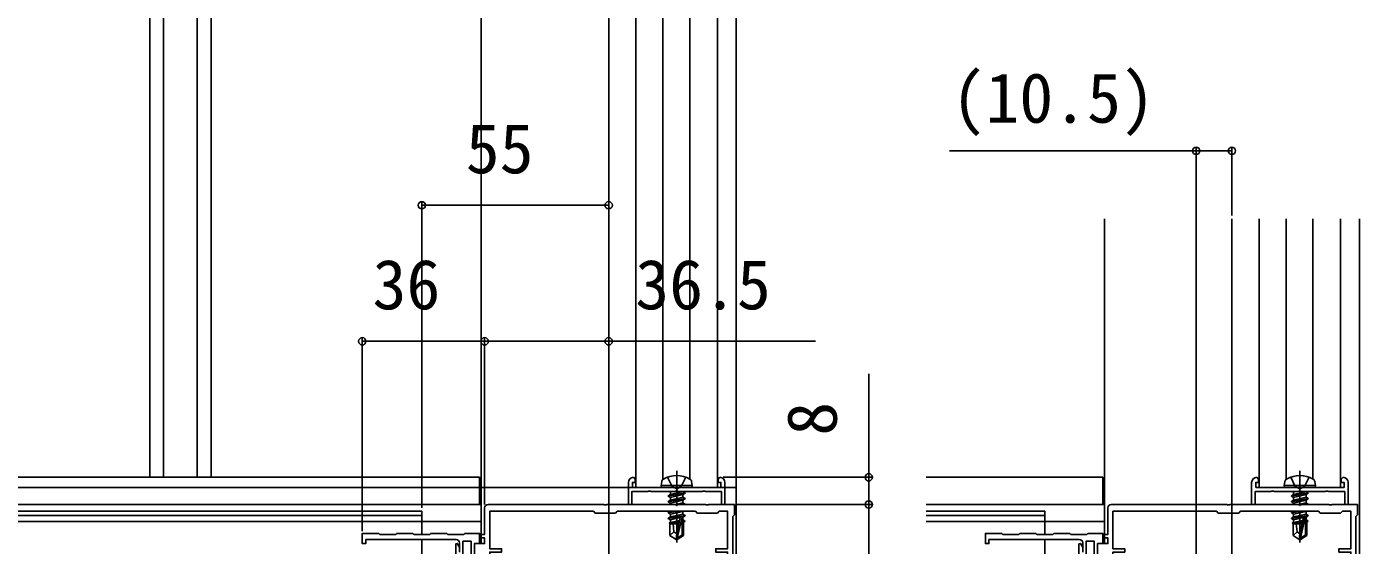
# Model space of a CAD drawing. Units: millimetres, scale not verified. Extents: x -875 to 875, y -1305 to 1298.
# Drawn here: x 267 to 659.1, y -723 to -570.4 of the extents above; entities that cross this region are included whole.
import ezdxf
from ezdxf.enums import TextEntityAlignment as Align

# ---------------------------------------------------------------- set-up
doc = ezdxf.new("R2010")
doc.units = ezdxf.units.MM
doc.header["$LTSCALE"] = 8
for name, color, linetype in [('0-2_YKK_11', 7, 'Continuous'), ('0-4_YKK_12', 2, 'Continuous'), ('0-5_YKK_13', 4, 'Continuous'), ('0-6_YKK_D', 6, 'Continuous')]:
    doc.layers.add(name, color=color, linetype=linetype)
doc.styles.add('ＭＳ ゴシック', font='')
doc.styles.get('ＭＳ ゴシック').set_extended_font_data('MS Gothic')

msp = doc.modelspace()

# ---------------------------------------------------------------- linework, layer by layer
at = {"layer": '0-2_YKK_11'}
for points in [[(472.411, -704.452), (472.411, -710.952), (471.411, -710.952), (471.411, -707.152), (466.731, -707.152), (466.471, -707.002), (465.951, -707.002), (465.691, -707.152), (458.731, -707.152), (458.471, -707.002), (458.211, -706.852), (457.951, -707.002), (457.691, -707.152), (450.731, -707.152), (450.471, -707.002), (449.951, -707.002), (449.691, -707.152), (445.011, -707.152), (445.011, -710.952), (444.011, -710.952), (444.011, -704.452)], [(445.211, -705.952), (458.211, -705.952), (471.211, -705.952), (471.211, -704.452), (470.411, -704.452), (470.411, -703.452), (470.911, -702.952)], [(445.511, -702.952), (446.011, -703.452), (446.011, -704.452), (445.211, -704.452), (445.211, -705.952)], [(655.77, -704.452), (655.77, -710.952), (654.77, -710.952), (654.77, -707.152), (650.09, -707.152), (649.83, -707.002), (649.31, -707.002), (649.05, -707.152), (642.09, -707.152), (641.83, -707.002), (641.57, -706.852), (641.31, -707.002), (641.05, -707.152), (634.09, -707.152), (633.83, -707.002), (633.31, -707.002), (633.05, -707.152), (628.37, -707.152), (628.37, -710.952), (627.37, -710.952), (627.37, -704.452)], [(628.57, -705.952), (641.57, -705.952), (654.57, -705.952), (654.57, -704.452), (653.77, -704.452), (653.77, -703.452), (654.27, -702.952)], [(628.87, -702.952), (629.37, -703.452), (629.37, -704.452), (628.57, -704.452), (628.57, -705.952)], [(398.711, -723.452), (398.711, -722.452), (401.711, -722.452), (401.711, -720.752), (400.711, -720.752), (400.711, -719.752), (401.711, -719.752), (401.711, -711.952)], [(402.711, -710.952), (436.753, -710.952), (436.937, -711.072), (437.486, -711.072), (437.67, -710.952), (457.753, -710.952), (457.937, -711.072), (458.486, -711.072), (458.67, -710.952), (466.753, -710.952), (466.937, -711.072), (467.486, -711.072), (467.67, -710.952), (475.211, -710.952), (475.211, -713.952), (474.711, -714.452)], [(582.07, -723.452), (582.07, -722.452), (585.07, -722.452), (585.07, -720.752), (584.07, -720.752), (584.07, -719.752), (585.07, -719.752), (585.07, -711.952)], [(586.07, -710.952), (620.112, -710.952), (620.295, -711.072), (620.845, -711.072), (621.028, -710.952), (641.112, -710.952), (641.295, -711.072), (641.845, -711.072), (642.028, -710.952), (650.112, -710.952), (650.295, -711.072), (650.845, -711.072), (651.028, -710.952), (658.57, -710.952), (658.57, -713.952), (658.07, -714.452)], [(474.711, -714.452), (474.711, -855.952), (469.711, -855.952), (469.711, -853.952), (472.711, -853.952), (472.711, -763.452), (401.711, -763.452), (401.711, -758.952)], [(658.07, -714.452), (658.07, -855.952), (653.07, -855.952), (653.07, -853.952), (656.07, -853.952), (656.07, -763.452), (585.07, -763.452), (585.07, -758.952)], [(393.311, -721.252), (366.711, -721.252), (366.711, -722.452), (365.711, -722.452), (365.711, -719.452), (370.561, -719.452), (370.861, -719.752), (375.561, -719.752), (375.861, -719.452), (380.561, -719.452), (380.861, -719.752), (385.561, -719.752), (385.861, -719.452), (390.561, -719.452), (390.861, -719.752), (395.561, -719.752), (395.861, -719.452), (400.211, -719.452), (400.211, -722.452), (398.711, -722.452), (398.711, -727.877)], [(576.67, -721.252), (550.07, -721.252), (550.07, -722.452), (549.07, -722.452), (549.07, -719.452), (553.92, -719.452), (554.22, -719.752), (558.92, -719.752), (559.22, -719.452), (563.92, -719.452), (564.22, -719.752), (568.92, -719.752), (569.22, -719.452), (573.92, -719.452), (574.22, -719.752), (578.92, -719.752), (579.22, -719.452), (583.57, -719.452), (583.57, -722.452), (582.07, -722.452), (582.07, -727.877)], [(393.211, -729.652), (393.211, -722.522), (393.656, -722.403), (394.411, -723.711)], [(394.311, -724.952), (394.311, -722.252)], [(397.711, -728.353), (397.711, -721.752), (395.311, -721.752), (395.311, -728.452)], [(576.57, -729.652), (576.57, -722.522), (577.015, -722.403), (577.77, -723.711)], [(577.67, -724.952), (577.67, -722.252)], [(581.07, -728.353), (581.07, -721.752), (578.67, -721.752), (578.67, -728.452)]]:
    msp.add_lwpolyline(points, dxfattribs=at)
for points in [[(403.211, -761.952), (473.211, -761.952), (473.211, -724.952), (469.711, -724.952), (469.711, -723.952), (473.211, -723.952), (473.211, -712.952), (470.711, -712.952), (470.211, -713.452), (464.211, -713.452), (463.711, -712.952), (440.711, -712.952), (440.211, -713.452), (434.211, -713.452), (433.711, -712.952), (403.211, -712.952), (403.211, -723.952), (406.711, -723.952), (406.711, -724.952), (403.211, -724.952)], [(586.57, -761.952), (656.57, -761.952), (656.57, -724.952), (653.07, -724.952), (653.07, -723.952), (656.57, -723.952), (656.57, -712.952), (654.07, -712.952), (653.57, -713.452), (647.57, -713.452), (647.07, -712.952), (624.07, -712.952), (623.57, -713.452), (617.57, -713.452), (617.07, -712.952), (586.57, -712.952), (586.57, -723.952), (590.07, -723.952), (590.07, -724.952), (586.57, -724.952)]]:
    msp.add_lwpolyline(points, close=True, dxfattribs=at)
for centre, radius, start, end in [((445.511, -704.452), 1.5, 90.00001, 179.99999), ((470.911, -704.452), 1.5, 0.00001, 89.99999), ((628.87, -704.452), 1.5, 90.00001, 179.99999), ((654.27, -704.452), 1.5, 0.00001, 89.99999), ((402.711, -711.952), 1, 90.00001, 179.99999), ((586.07, -711.952), 1, 90.00001, 179.99999), ((393.311, -722.252), 1, 0.00001, 89.99999), ((576.67, -722.252), 1, 0.00001, 89.99999)]:
    msp.add_arc(centre, radius, start, end, dxfattribs=at)
at = {"layer": '0-4_YKK_12'}
for p, q in [((438.211, -258.952), (438.211, -763.452)), ((400.711, -277.952), (400.711, -722.452)), ((475.711, -277.952), (475.711, -734.452)), ((446.211, -705.952), (446.211, -355.952)), ((470.211, -705.952), (470.211, -355.952)), ((303.211, -358.952), (303.211, -702.952)), ((307.269, -358.952), (307.269, -702.952)), ((317.154, -358.952), (317.154, -702.952)), ((321.212, -358.952), (321.212, -702.952)), ((454.176, -703.585), (454.176, -358.319)), ((462.047, -703.452), (462.047, -358.453)), ((584.07, -626.941), (584.07, -722.452)), ((621.57, -626.941), (621.57, -763.452)), ((629.57, -705.952), (629.57, -626.941)), ((637.534, -703.585), (637.534, -626.941)), ((645.405, -703.452), (645.405, -626.941)), ((653.57, -705.952), (653.57, -626.941)), ((659.07, -626.941), (659.07, -734.452)), ((400.211, -702.952), (-46.289, -702.952)), ((400.211, -710.952), (400.211, -702.952)), ((583.57, -702.952), (531.57, -702.952)), ((583.57, -710.952), (583.57, -702.952)), ((-714.289, -705.952), (475.711, -705.952)), ((446.211, -705.952), (470.211, -705.952)), ((629.57, -705.952), (653.57, -705.952)), ((400.711, -710.952), (-524.289, -710.952)), ((383.211, -712.952), (-506.789, -712.952)), ((400.211, -710.952), (-46.289, -710.952)), ((383.211, -712.952), (383.211, -715.952)), ((400.711, -710.952), (400.711, -722.452)), ((583.57, -710.952), (531.57, -710.952)), ((584.07, -710.952), (531.57, -710.952)), ((566.57, -712.952), (531.57, -712.952)), ((566.57, -712.952), (566.57, -715.952)), ((584.07, -710.952), (584.07, -722.452)), ((400.711, -715.952), (-524.289, -715.952)), ((383.211, -714.152), (-506.789, -714.152)), ((383.211, -715.952), (383.211, -719.752)), ((566.57, -714.152), (531.57, -714.152)), ((584.07, -715.952), (531.57, -715.952)), ((566.57, -715.952), (566.57, -719.752)), ((383.211, -721.252), (383.211, -755.952)), ((566.57, -721.252), (566.57, -755.952))]:
    msp.add_line(p, q, dxfattribs=at)
at = {"layer": '0-5_YKK_13'}
for p, q in [((458.211, -701.009), (458.211, -711.252)), ((641.57, -701.009), (641.57, -711.252)), ((453.607, -705.364), (453.809, -704.217)), ((462.816, -705.364), (453.607, -705.364)), ((453.607, -705.364), (453.711, -705.952)), ((462.816, -705.364), (462.614, -704.217)), ((462.816, -705.364), (462.712, -705.952)), ((636.965, -705.364), (637.168, -704.217)), ((646.174, -705.364), (636.965, -705.364)), ((636.965, -705.364), (637.069, -705.952)), ((646.174, -705.364), (645.972, -704.217)), ((646.174, -705.364), (646.071, -705.952)), ((462.712, -705.952), (453.711, -705.952)), ((455.74, -708.365), (460.683, -707.541)), ((460.683, -707.659), (455.74, -708.483)), ((455.74, -708.365), (456.387, -707.992)), ((455.74, -708.365), (455.74, -708.483)), ((455.74, -708.483), (456.387, -708.857)), ((455.74, -710.013), (460.683, -709.189)), ((460.683, -709.307), (455.74, -710.131)), ((455.74, -710.013), (456.387, -709.639)), ((456.289, -707.152), (456.387, -707.209)), ((456.387, -707.209), (456.575, -707.152)), ((460.036, -707.168), (456.387, -707.992)), ((456.387, -707.209), (456.387, -707.992)), ((460.036, -708.033), (456.387, -708.857)), ((460.036, -708.815), (456.387, -709.639)), ((456.387, -708.857), (456.387, -709.639)), ((460.036, -707.152), (460.036, -707.168)), ((460.683, -707.541), (460.036, -707.168)), ((460.683, -707.659), (460.036, -708.033)), ((460.036, -708.033), (460.036, -708.815)), ((460.683, -709.189), (460.036, -708.815)), ((460.036, -709.681), (460.036, -710.463)), ((460.683, -707.541), (460.683, -707.659)), ((460.683, -709.189), (460.683, -709.307)), ((646.071, -705.952), (637.069, -705.952)), ((639.098, -708.365), (644.042, -707.541)), ((644.042, -707.659), (639.098, -708.483)), ((639.098, -708.365), (639.745, -707.992)), ((639.098, -708.365), (639.098, -708.483)), ((639.098, -708.483), (639.745, -708.857)), ((639.098, -710.013), (644.042, -709.189)), ((644.042, -709.307), (639.098, -710.131)), ((639.098, -710.013), (639.745, -709.639)), ((639.648, -707.152), (639.745, -707.209)), ((639.745, -707.209), (639.933, -707.152)), ((643.394, -707.168), (639.745, -707.992)), ((639.745, -707.209), (639.745, -707.992)), ((643.394, -708.033), (639.745, -708.857)), ((643.394, -708.815), (639.745, -709.639)), ((639.745, -708.857), (639.745, -709.639)), ((643.394, -707.152), (643.394, -707.168)), ((644.042, -707.541), (643.394, -707.168)), ((644.042, -707.659), (643.394, -708.033)), ((643.394, -708.033), (643.394, -708.815)), ((644.042, -709.189), (643.394, -708.815)), ((643.394, -709.681), (643.394, -710.463)), ((644.042, -707.541), (644.042, -707.659)), ((644.042, -709.189), (644.042, -709.307)), ((455.74, -710.013), (455.74, -710.131)), ((455.74, -710.131), (456.387, -710.505)), ((455.74, -713.309), (456.387, -712.935)), ((458.585, -712.952), (455.74, -713.427)), ((455.74, -713.309), (457.879, -712.952)), ((455.74, -713.309), (455.74, -713.427)), ((455.74, -713.427), (456.387, -713.8)), ((456.387, -710.505), (456.387, -710.952)), ((460.036, -710.463), (457.82, -710.964)), ((458.195, -711.252), (458.324, -711.23)), ((458.211, -712.952), (458.211, -722.081)), ((459.992, -710.952), (460.683, -710.837)), ((460.683, -710.837), (460.036, -710.463)), ((460.036, -712.976), (460.036, -713.759)), ((460.683, -710.837), (460.683, -710.955)), ((639.098, -710.013), (639.098, -710.131)), ((639.098, -710.131), (639.745, -710.505)), ((639.098, -713.309), (639.745, -712.935)), ((641.944, -712.952), (639.098, -713.427)), ((639.098, -713.309), (641.238, -712.952)), ((639.098, -713.309), (639.098, -713.427)), ((639.098, -713.427), (639.745, -713.8)), ((639.745, -710.505), (639.745, -710.952)), ((643.394, -710.463), (641.178, -710.964)), ((641.553, -711.252), (641.683, -711.23)), ((641.57, -712.952), (641.57, -722.081)), ((643.35, -710.952), (644.042, -710.837)), ((644.042, -710.837), (643.394, -710.463)), ((643.394, -712.976), (643.394, -713.759)), ((644.042, -710.837), (644.042, -710.955)), ((455.74, -714.957), (460.683, -714.133)), ((460.683, -714.251), (455.74, -715.074)), ((455.74, -714.957), (456.387, -714.583)), ((455.74, -714.957), (455.74, -715.074)), ((455.74, -715.074), (456.387, -715.448)), ((459.01, -715.969), (455.975, -716.469)), ((455.975, -716.469), (456.387, -716.231)), ((456.21, -716.58), (455.975, -716.469)), ((456.21, -716.58), (456.21, -720.023)), ((458.852, -716.663), (456.21, -716.663)), ((460.036, -713.759), (456.387, -714.583)), ((456.387, -713.8), (456.387, -714.583)), ((459.277, -714.796), (456.387, -715.448)), ((456.387, -715.448), (456.387, -716.231)), ((459.089, -715.621), (456.387, -716.231)), ((458.939, -716.282), (456.978, -716.663)), ((459.282, -714.772), (458.211, -719.481)), ((459.792, -714.651), (458.388, -720.828)), ((460.036, -715.407), (459.856, -715.448)), ((460.566, -715.713), (459.859, -715.829)), ((460.566, -715.966), (459.859, -716.104)), ((460.212, -716.663), (459.859, -716.663)), ((460.683, -714.133), (460.036, -713.759)), ((460.036, -714.624), (460.036, -715.407)), ((460.566, -715.713), (460.036, -715.407)), ((460.212, -716.17), (460.212, -720.023)), ((460.566, -715.713), (460.566, -715.966)), ((460.683, -714.133), (460.683, -714.251)), ((639.098, -714.957), (644.042, -714.133)), ((644.042, -714.251), (639.098, -715.074)), ((639.098, -714.957), (639.745, -714.583)), ((639.098, -714.957), (639.098, -715.074)), ((639.098, -715.074), (639.745, -715.448)), ((642.368, -715.969), (639.333, -716.469)), ((639.333, -716.469), (639.745, -716.231)), ((639.569, -716.58), (639.333, -716.469)), ((639.569, -716.58), (639.569, -720.023)), ((642.21, -716.663), (639.569, -716.663)), ((643.394, -713.759), (639.745, -714.583)), ((639.745, -713.8), (639.745, -714.583)), ((642.635, -714.796), (639.745, -715.448)), ((639.745, -715.448), (639.745, -716.231)), ((642.448, -715.621), (639.745, -716.231)), ((642.297, -716.282), (640.336, -716.663)), ((642.64, -714.772), (641.57, -719.481)), ((643.151, -714.651), (641.746, -720.828)), ((643.394, -715.407), (643.214, -715.448)), ((643.924, -715.713), (643.218, -715.829)), ((643.924, -715.966), (643.218, -716.104)), ((643.571, -716.663), (643.218, -716.663)), ((644.042, -714.133), (643.394, -713.759)), ((643.394, -714.624), (643.394, -715.407)), ((643.924, -715.713), (643.394, -715.407)), ((643.571, -716.17), (643.571, -720.023)), ((643.924, -715.713), (643.924, -715.966)), ((644.042, -714.133), (644.042, -714.251)), ((457.388, -719.018), (456.21, -720.023)), ((456.21, -720.023), (458.035, -721.254)), ((458.211, -719.481), (458.035, -721.254)), ((458.035, -721.254), (458.388, -721.254)), ((458.211, -719.481), (458.211, -721.254)), ((460.212, -720.023), (458.388, -721.254)), ((458.388, -720.828), (458.388, -721.254)), ((460.212, -720.023), (459.859, -719.836)), ((640.746, -719.018), (639.569, -720.023)), ((639.569, -720.023), (641.393, -721.254)), ((641.57, -719.481), (641.393, -721.254)), ((641.393, -721.254), (641.746, -721.254)), ((641.57, -719.481), (641.57, -721.254)), ((643.571, -720.023), (641.746, -721.254)), ((641.746, -720.828), (641.746, -721.254)), ((643.571, -720.023), (643.218, -719.836))]:
    msp.add_line(p, q, dxfattribs=at)
for points in [[(455.504, -702.916), (456.864, -705.643), (458.211, -706.359)], [(460.919, -702.916), (459.559, -705.643), (458.211, -706.359)], [(638.863, -702.916), (640.222, -705.643), (641.57, -706.359)], [(644.277, -702.916), (642.918, -705.643), (641.57, -706.359)], [(460.683, -709.307), (460.036, -709.681), (456.387, -710.505)], [(644.042, -709.307), (643.394, -709.681), (639.745, -710.505)], [(460.078, -712.952), (460.036, -712.976), (456.387, -713.8)], [(643.436, -712.952), (643.394, -712.976), (639.745, -713.8)], [(458.211, -719.607), (457.388, -719.018), (457.152, -716.663)], [(459.859, -714.837), (459.859, -719.836), (458.388, -720.828)], [(460.683, -714.251), (460.036, -714.624), (459.81, -714.675)], [(460.566, -715.966), (460.036, -716.272), (459.859, -716.312)], [(641.57, -719.607), (640.746, -719.018), (640.511, -716.663)], [(643.218, -714.837), (643.218, -719.836), (641.746, -720.828)], [(644.042, -714.251), (643.394, -714.624), (643.169, -714.675)], [(643.924, -715.966), (643.394, -716.272), (643.218, -716.312)]]:
    msp.add_lwpolyline(points, dxfattribs=at)
for centre, radius, start, end in [((454.853, -704.401), 1.059, 120.63591, 170), ((458.211, -710.072), 7.651, 59.36409, 120.63591), ((461.57, -704.401), 1.059, 10, 59.36409), ((638.211, -704.401), 1.059, 120.63591, 170), ((641.57, -710.072), 7.651, 59.36409, 120.63591), ((644.929, -704.401), 1.059, 10, 59.36409), ((459.567, -714.837), 0.292, 0, 167.19096), ((642.925, -714.837), 0.292, 0, 167.19096)]:
    msp.add_arc(centre, radius, start, end, dxfattribs=at)
at = {"layer": '0-6_YKK_D'}
for p, q in [((611.07, -737.152), (611.07, -605.941)), ((621.57, -625.941), (621.57, -605.941)), ((383.211, -711.952), (383.211, -621.952)), ((438.211, -622.952), (383.211, -622.952)), ((438.211, -699.952), (438.211, -621.952)), ((365.711, -718.752), (365.711, -661.952)), ((401.711, -710.952), (401.711, -661.952)), ((401.711, -710.952), (401.711, -661.952)), ((438.211, -700.952), (438.211, -661.952)), ((365.711, -662.952), (401.711, -662.952)), ((514.711, -702.952), (514.711, -672.534)), ((471.911, -702.952), (515.711, -702.952)), ((514.711, -710.952), (514.711, -702.952)), ((475.911, -710.952), (515.711, -710.952)), ((475.911, -710.952), (515.711, -710.952)), ((514.711, -710.952), (514.711, -715.252)), ((514.711, -710.952), (514.711, -855.952))]:
    msp.add_line(p, q, dxfattribs=at)
for points in [[(621.57, -606.941), (611.07, -606.941), (538.506, -606.941)], [(401.711, -662.952), (438.211, -662.952), (499.102, -662.952)]]:
    msp.add_lwpolyline(points, dxfattribs=at)
for centre, radius in [((611.07, -606.941), 1.062), ((621.57, -606.941), 1.062), ((383.211, -622.952), 1.075), ((438.211, -622.952), 1.075), ((365.711, -662.952), 1.075), ((401.711, -662.952), 1.075), ((401.711, -662.952), 1.075), ((438.211, -662.952), 1.075), ((514.711, -702.952), 1.075), ((514.711, -710.952), 1.075), ((514.711, -710.952), 1.075)]:
    msp.add_circle(centre, radius, dxfattribs=at)

# ---------------------------------------------------------------- texts
at = {"layer": '0-6_YKK_D', "style": 'ＭＳ ゴシック'}
for s, p in [('(10.5)', (539.084, -603.068)), ('55', (396.166, -617.952)), ('36', (368.723, -657.952)), ('36.5', (446.034, -657.952))]:
    msp.add_text(s, height=14.66, dxfattribs=at).set_placement(p, align=Align.BOTTOM_LEFT)
msp.add_text('8', height=14.66, rotation=90, dxfattribs=at).set_placement((509.711, -690.716), align=Align.BOTTOM_LEFT)

doc.saveas('drawing.dxf')
